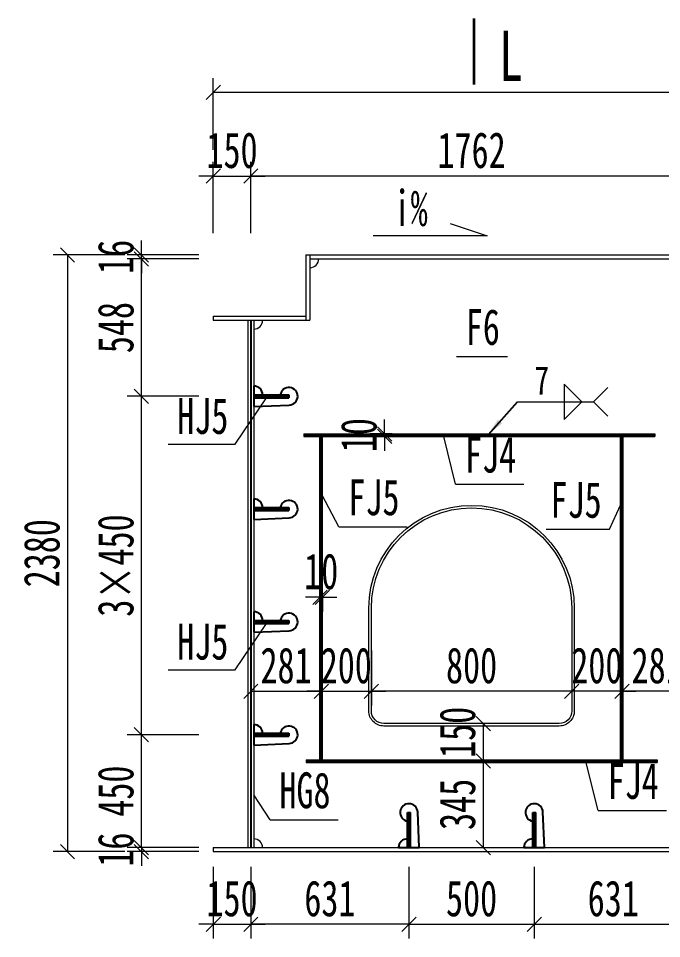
# Model space of a CAD drawing. Header units: millimetres. Extents: x -89049 to 410567, y -307459 to -100425.
# Drawn here: x 258759 to 261326, y -124499 to -120829 of the extents above; entities that cross this region are included whole.
import ezdxf
from ezdxf.enums import TextEntityAlignment as Align

# ---------------------------------------------------------------- set-up
doc = ezdxf.new("R2010")
doc.units = ezdxf.units.MM
doc.layers.get('Defpoints').update_dxf_attribs({"color": 8})
for name, color, linetype, lineweight in [('Dim', 4, 'Continuous', 15), ('文字', 7, 'Continuous', 15), ('粗线', 3, 'Continuous', 35), ('细实线', 4, 'Continuous', 15), ('钢板粗线', 1, 'Continuous', 25), ('钢板细线', 6, 'Continuous', 15)]:
    doc.layers.add(name, color=color, linetype=linetype, lineweight=lineweight)
doc.layers.add('Text', color=4, linetype='Continuous')
doc.styles.add('111', font='', dxfattribs={"width": 0.7})
doc.styles.add('BM_Dim', font='', dxfattribs={"width": 0.85})
doc.styles.add('SMEDI', font='', dxfattribs={"width": 0.75})
doc.styles.get("Standard").update_dxf_attribs({"font": ''})
doc.styles.get('111').set_extended_font_data('仿宋_GB2312')
doc.styles.get('BM_Dim').set_extended_font_data('仿宋_GB2312')
doc.styles.get('SMEDI').set_extended_font_data('仿宋_GB2312')
doc.styles.get('Standard').set_extended_font_data('仿宋_GB2312')
doc.dimstyles.new('200', dxfattribs={"dimscale": 0, "dimtxt": 2.5, "dimasz": 1, "dimexe": 1, "dimexo": 1, "dimgap": 0.6, "dimtad": 1, "dimdec": 0, "dimdsep": 46, "dimtxsty": '111', "dimblk": 'OBLIQUE', "dimcen": 0, "dimclrd": 4, "dimclre": 4, "dimclrt": 4, "dimadec": 1, "dimazin": 2, "dimtfac": 1, "dimtdec": 0, "dimtix": 1, "dimtmove": 2, "dimatfit": 3, "dimfxl": 4, "dimfxlon": 1, "dimtolj": 1, "dimlwd": -1, "dimlwe": -1, "dimarcsym": 0})
doc.dimstyles.new('MSteel_1.0_1.0', dxfattribs={"dimtxt": 3, "dimasz": 1.2, "dimexe": 1, "dimexo": 1, "dimgap": 1, "dimtad": 3, "dimtoh": 1, "dimdec": 0, "dimzin": 0, "dimdsep": 46, "dimtxsty": 'Standard', "dimblk": 'ARCHTICK', "dimcen": 0.09, "dimclrd": 3, "dimclre": 3, "dimadec": 0, "dimazin": 0, "dimtfac": 1, "dimtdec": 4, "dimtofl": 0, "dimtmove": 0, "dimatfit": 3, "dimfxl": 1, "dimtolj": 1, "dimtzin": 0, "dimarcsym": 0})

# ---------------------------------------------------------------- blocks, each defined once
blk = doc.blocks.new('_Oblique')
at = {"color": 0, "linetype": 'ByBlock', "lineweight": -2}
blk.add_line((-0.5, -0.5), (0.5, 0.5), dxfattribs=at)
blk = doc.blocks.new('*D2965')
at = {"layer": 'Defpoints', "color": 0, "transparency": 16777216}
for p in [(260167.6, -123302.5), (260967.6, -123337), (260167.6, -123512.9)]:
    blk.add_point(p, dxfattribs=at)
at = {"layer": '细实线', "color": 4, "transparency": 16777216}
for p, q in [((260167.6, -123359.7), (260167.6, -123570)), ((260967.6, -123394.1), (260967.6, -123570)), ((260967.6, -123512.9), (260167.6, -123512.9))]:
    blk.add_line(p, q, dxfattribs=at)
at = {"layer": '细实线', "color": 4, "transparency": 16777216, "xscale": 57.14285714285715, "yscale": 57.14285714285715, "zscale": 57.14285714285715, "rotation": 180}
blk.add_blockref('_Oblique', (260167.6, -123512.9), dxfattribs=at)
at = {"layer": '细实线', "color": 4, "transparency": 16777216, "xscale": 57.14285714285715, "yscale": 57.14285714285715, "zscale": 57.14285714285715}
blk.add_blockref('_Oblique', (260967.6, -123512.9), dxfattribs=at)
at = {"layer": '细实线', "color": 4, "transparency": 16777216, "insert": (260567.6, -123410.6), "char_height": 142.86, "attachment_point": 5, "style": '111'}
blk.add_mtext('\\A1;800', dxfattribs=at)
blk = doc.blocks.new('*D2966')
at = {"layer": 'Defpoints', "color": 0, "transparency": 16777216}
for p in [(260967.6, -123293.2), (261167.6, -123323.7), (260967.6, -123512.9)]:
    blk.add_point(p, dxfattribs=at)
at = {"layer": '细实线', "color": 4, "transparency": 16777216}
for p, q in [((260967.6, -123350.4), (260967.6, -123570)), ((261167.6, -123380.9), (261167.6, -123570)), ((260967.6, -123512.9), (260910.5, -123512.9)), ((261167.6, -123512.9), (260967.6, -123512.9)), ((261167.6, -123512.9), (261224.8, -123512.9))]:
    blk.add_line(p, q, dxfattribs=at)
at = {"layer": '细实线', "color": 4, "transparency": 16777216, "xscale": 57.14285714285715, "yscale": 57.14285714285715, "zscale": 57.14285714285715}
blk.add_blockref('_Oblique', (260967.6, -123512.9), dxfattribs=at)
at = {"layer": '细实线', "color": 4, "transparency": 16777216, "xscale": 57.14285714285715, "yscale": 57.14285714285715, "zscale": 57.14285714285715, "rotation": 180}
blk.add_blockref('_Oblique', (261167.6, -123512.9), dxfattribs=at)
at = {"layer": '细实线', "color": 4, "transparency": 16777216, "insert": (261067.6, -123410.6), "char_height": 142.86, "attachment_point": 5, "style": '111'}
blk.add_mtext('\\A1;200', dxfattribs=at)
blk = doc.blocks.new('*D2967')
at = {"layer": 'Defpoints', "color": 0, "transparency": 16777216}
for p in [(259967.6, -123283.1), (260167.6, -123293.2), (260167.6, -123512.9)]:
    blk.add_point(p, dxfattribs=at)
at = {"layer": '细实线', "color": 4, "transparency": 16777216}
for p, q in [((259967.6, -123340.3), (259967.6, -123570)), ((260167.6, -123350.4), (260167.6, -123570)), ((259967.6, -123512.9), (259910.5, -123512.9)), ((259967.6, -123512.9), (260167.6, -123512.9)), ((260167.6, -123512.9), (260224.8, -123512.9))]:
    blk.add_line(p, q, dxfattribs=at)
at = {"layer": '细实线', "color": 4, "transparency": 16777216, "xscale": 57.14285714285715, "yscale": 57.14285714285715, "zscale": 57.14285714285715}
blk.add_blockref('_Oblique', (259967.6, -123512.9), dxfattribs=at)
at = {"layer": '细实线', "color": 4, "transparency": 16777216, "xscale": 57.14285714285715, "yscale": 57.14285714285715, "zscale": 57.14285714285715, "rotation": 180}
blk.add_blockref('_Oblique', (260167.6, -123512.9), dxfattribs=at)
at = {"layer": '细实线', "color": 4, "transparency": 16777216, "insert": (260067.6, -123410.6), "char_height": 142.86, "attachment_point": 5, "style": '111'}
blk.add_mtext('\\A1;200', dxfattribs=at)
blk = doc.blocks.new('*D2968')
at = {"layer": 'Defpoints', "color": 0, "transparency": 16777216}
for p in [(261167.6, -123296.1), (261448.5, -123317), (261167.6, -123512.9)]:
    blk.add_point(p, dxfattribs=at)
at = {"layer": '细实线', "color": 4, "transparency": 16777216}
for p, q in [((261167.6, -123353.2), (261167.6, -123570)), ((261448.5, -123374.1), (261448.5, -123570)), ((261448.5, -123512.9), (261167.6, -123512.9))]:
    blk.add_line(p, q, dxfattribs=at)
at = {"layer": '细实线', "color": 4, "transparency": 16777216, "xscale": 57.14285714285715, "yscale": 57.14285714285715, "zscale": 57.14285714285715, "rotation": 180}
blk.add_blockref('_Oblique', (261167.6, -123512.9), dxfattribs=at)
at = {"layer": '细实线', "color": 4, "transparency": 16777216, "xscale": 57.14285714285715, "yscale": 57.14285714285715, "zscale": 57.14285714285715}
blk.add_blockref('_Oblique', (261448.5, -123512.9), dxfattribs=at)
at = {"layer": '细实线', "color": 4, "transparency": 16777216, "insert": (261308.1, -123410.6), "char_height": 142.86, "attachment_point": 5, "style": '111'}
blk.add_mtext('\\A1;281', dxfattribs=at)
blk = doc.blocks.new('*D2969')
at = {"layer": 'Defpoints', "color": 0, "transparency": 16777216}
for p in [(259967.6, -123283.1), (259686.7, -123312.5), (259967.6, -123512.9)]:
    blk.add_point(p, dxfattribs=at)
at = {"layer": '细实线', "color": 4, "transparency": 16777216}
for p, q in [((259967.6, -123340.3), (259967.6, -123570)), ((259686.7, -123369.7), (259686.7, -123570)), ((259686.7, -123512.9), (259967.6, -123512.9))]:
    blk.add_line(p, q, dxfattribs=at)
at = {"layer": '细实线', "color": 4, "transparency": 16777216, "xscale": 57.14285714285715, "yscale": 57.14285714285715, "zscale": 57.14285714285715, "rotation": 180}
blk.add_blockref('_Oblique', (259686.7, -123512.9), dxfattribs=at)
at = {"layer": '细实线', "color": 4, "transparency": 16777216, "xscale": 57.14285714285715, "yscale": 57.14285714285715, "zscale": 57.14285714285715}
blk.add_blockref('_Oblique', (259967.6, -123512.9), dxfattribs=at)
at = {"layer": '细实线', "color": 4, "transparency": 16777216, "insert": (259827.2, -123410.6), "char_height": 142.86, "attachment_point": 5, "style": '111'}
blk.add_mtext('\\A1;281', dxfattribs=at)
blk = doc.blocks.new('*D2970')
at = {"layer": 'Defpoints', "color": 0, "transparency": 16777216}
for p in [(259250.2, -124152.4), (259698.7, -124136.4), (259698.9, -124152.4)]:
    blk.add_point(p, dxfattribs=at)
at = {"layer": '细实线', "color": 4, "transparency": 16777216}
for p, q in [((259250.2, -124136.4), (259250.2, -124079.2)), ((259478.7, -124136.4), (259193, -124136.4)), ((259478.7, -124152.4), (259193, -124152.4)), ((259250.2, -124136.4), (259250.2, -124152.4)), ((259250.2, -124152.4), (259250.2, -124209.5))]:
    blk.add_line(p, q, dxfattribs=at)
at = {"layer": '细实线', "color": 4, "transparency": 16777216, "xscale": 57.14285714285715, "yscale": 57.14285714285715, "zscale": 57.14285714285715}
for p, rotation in [((259250.2, -124136.4), 270), ((259250.2, -124152.4), 90)]:
    blk.add_blockref('_Oblique', p, dxfattribs=dict(at, rotation=rotation))
at = {"layer": '细实线', "color": 4, "transparency": 16777216, "insert": (259147.9, -124144.4), "char_height": 142.86, "attachment_point": 5, "rotation": 90, "style": '111'}
blk.add_mtext('\\A1;16', dxfattribs=at)
blk = doc.blocks.new('*D2971')
at = {"layer": 'Defpoints', "color": 0, "transparency": 16777216}
for p in [(259250.2, -122336.4), (259698.7, -122336.4), (259536.7, -123686.4)]:
    blk.add_point(p, dxfattribs=at)
at = {"layer": '细实线', "color": 4, "transparency": 16777216}
for p, q in [((259478.7, -122336.4), (259193, -122336.4)), ((259250.2, -123686.4), (259250.2, -122336.4)), ((259478.7, -123686.4), (259193, -123686.4))]:
    blk.add_line(p, q, dxfattribs=at)
at = {"layer": '细实线', "color": 4, "transparency": 16777216, "xscale": 57.14285714285715, "yscale": 57.14285714285715, "zscale": 57.14285714285715}
for p, rotation in [((259250.2, -122336.4), 90), ((259250.2, -123686.4), 270)]:
    blk.add_blockref('_Oblique', p, dxfattribs=dict(at, rotation=rotation))
at = {"layer": '细实线', "color": 4, "transparency": 16777216, "insert": (259147.9, -123011.4), "char_height": 142.857, "attachment_point": 5, "rotation": 90, "style": '111'}
blk.add_mtext('\\A1;\\f仿宋_GB2312|b0|i0|c134|p49;3×450', dxfattribs=at)
blk = doc.blocks.new('*D2972')
at = {"layer": 'Defpoints', "color": 0, "transparency": 16777216}
for p in [(259250.2, -123686.4), (259698.7, -123686.4), (259698.7, -124136.3)]:
    blk.add_point(p, dxfattribs=at)
at = {"layer": '细实线', "color": 4, "transparency": 16777216}
for p, q in [((259478.7, -123686.4), (259193, -123686.4)), ((259250.2, -124136.3), (259250.2, -123686.4)), ((259478.7, -124136.3), (259193, -124136.3))]:
    blk.add_line(p, q, dxfattribs=at)
at = {"layer": '细实线', "color": 4, "transparency": 16777216, "xscale": 57.14285714285715, "yscale": 57.14285714285715, "zscale": 57.14285714285715}
for p, rotation in [((259250.2, -123686.4), 90), ((259250.2, -124136.3), 270)]:
    blk.add_blockref('_Oblique', p, dxfattribs=dict(at, rotation=rotation))
at = {"layer": '细实线', "color": 4, "transparency": 16777216, "insert": (259147.9, -123911.3), "char_height": 142.86, "attachment_point": 5, "rotation": 90, "style": '111'}
blk.add_mtext('\\A1;450', dxfattribs=at)
blk = doc.blocks.new('*D2973')
at = {"layer": 'Defpoints', "color": 0, "transparency": 16777216}
for p in [(259250.2, -121788.4), (259922.7, -121788.4), (259698.7, -122336.4)]:
    blk.add_point(p, dxfattribs=at)
at = {"layer": '细实线', "color": 4, "transparency": 16777216}
for p, q in [((259478.7, -121788.4), (259193, -121788.4)), ((259250.2, -122336.4), (259250.2, -121788.4)), ((259478.7, -122336.4), (259193, -122336.4))]:
    blk.add_line(p, q, dxfattribs=at)
at = {"layer": '细实线', "color": 4, "transparency": 16777216, "xscale": 57.14285714285715, "yscale": 57.14285714285715, "zscale": 57.14285714285715}
for p, rotation in [((259250.2, -121788.4), 90), ((259250.2, -122336.4), 270)]:
    blk.add_blockref('_Oblique', p, dxfattribs=dict(at, rotation=rotation))
at = {"layer": '细实线', "color": 4, "transparency": 16777216, "insert": (259147.9, -122062.4), "char_height": 142.86, "attachment_point": 5, "rotation": 90, "style": '111'}
blk.add_mtext('\\A1;548', dxfattribs=at)
blk = doc.blocks.new('*D2974')
at = {"layer": 'Defpoints', "color": 0, "transparency": 16777216}
for p in [(259250.2, -121772.4), (259698.7, -121772.4), (259698.7, -121788.4)]:
    blk.add_point(p, dxfattribs=at)
at = {"layer": '细实线', "color": 4, "transparency": 16777216}
for p, q in [((259250.2, -121772.4), (259250.2, -121715.2)), ((259478.7, -121772.4), (259193, -121772.4)), ((259478.7, -121788.4), (259193, -121788.4)), ((259250.2, -121788.4), (259250.2, -121772.4)), ((259250.2, -121788.4), (259250.2, -121845.5))]:
    blk.add_line(p, q, dxfattribs=at)
at = {"layer": '细实线', "color": 4, "transparency": 16777216, "xscale": 57.14285714285715, "yscale": 57.14285714285715, "zscale": 57.14285714285715}
for p, rotation in [((259250.2, -121772.4), 270), ((259250.2, -121788.4), 90)]:
    blk.add_blockref('_Oblique', p, dxfattribs=dict(at, rotation=rotation))
at = {"layer": '细实线', "color": 4, "transparency": 16777216, "insert": (259147.9, -121780.4), "char_height": 142.86, "attachment_point": 5, "rotation": 90, "style": '111'}
blk.add_mtext('\\A1;16', dxfattribs=at)
blk = doc.blocks.new('*D2975')
at = {"layer": 'Defpoints', "color": 0, "transparency": 16777216}
for p in [(259906.7, -121772.4), (258955, -124152.4), (259536.7, -124152.4)]:
    blk.add_point(p, dxfattribs=at)
at = {"layer": '细实线', "color": 4, "transparency": 16777216}
for p, q in [((259183.6, -121772.4), (258897.9, -121772.4)), ((258955, -121772.4), (258955, -124152.4)), ((259183.6, -124152.4), (258897.9, -124152.4))]:
    blk.add_line(p, q, dxfattribs=at)
at = {"layer": '细实线', "color": 4, "transparency": 16777216, "xscale": 57.14285714285715, "yscale": 57.14285714285715, "zscale": 57.14285714285715}
for p, rotation in [((258955, -121772.4), 90), ((258955, -124152.4), 270)]:
    blk.add_blockref('_Oblique', p, dxfattribs=dict(at, rotation=rotation))
at = {"layer": '细实线', "color": 4, "transparency": 16777216, "insert": (258852.8, -122962.4), "char_height": 142.86, "attachment_point": 5, "rotation": 90, "style": '111'}
blk.add_mtext('\\A1;2380', dxfattribs=at)
blk = doc.blocks.new('*D2976')
at = {"layer": 'Defpoints', "color": 0, "transparency": 16777216}
for p in [(260755.6, -123791.4), (260614, -124136.6), (260758, -124136.6)]:
    blk.add_point(p, dxfattribs=at)
at = {"layer": '细实线', "color": 4, "transparency": 16777216}
for p, q in [((260698.4, -123791.4), (260556.9, -123791.4)), ((260614, -123791.4), (260614, -124136.6)), ((260700.9, -124136.6), (260556.9, -124136.6))]:
    blk.add_line(p, q, dxfattribs=at)
at = {"layer": '细实线', "color": 4, "transparency": 16777216, "xscale": 57.14285714285715, "yscale": 57.14285714285715, "zscale": 57.14285714285715}
for p, rotation in [((260614, -123791.4), 90), ((260614, -124136.6), 270)]:
    blk.add_blockref('_Oblique', p, dxfattribs=dict(at, rotation=rotation))
at = {"layer": '细实线', "color": 4, "transparency": 16777216, "insert": (260511.8, -123964), "char_height": 142.86, "attachment_point": 5, "rotation": 90, "style": '111'}
blk.add_mtext('\\A1;345', dxfattribs=at)
blk = doc.blocks.new('*D2977')
at = {"layer": 'Defpoints', "color": 0, "transparency": 16777216}
for p in [(260757, -123641.4), (260614, -123791.4), (260755.6, -123791.4)]:
    blk.add_point(p, dxfattribs=at)
at = {"layer": '细实线', "color": 4, "transparency": 16777216}
for p, q in [((260699.9, -123641.4), (260556.9, -123641.4)), ((260614, -123641.4), (260614, -123791.4)), ((260698.4, -123791.4), (260556.9, -123791.4))]:
    blk.add_line(p, q, dxfattribs=at)
at = {"layer": '细实线', "color": 4, "transparency": 16777216, "xscale": 57.14285714285715, "yscale": 57.14285714285715, "zscale": 57.14285714285715}
for p, rotation in [((260614, -123641.4), 90), ((260614, -123791.4), 270)]:
    blk.add_blockref('_Oblique', p, dxfattribs=dict(at, rotation=rotation))
at = {"layer": '细实线', "color": 4, "transparency": 16777216, "insert": (260511.8, -123676.6), "char_height": 142.86, "attachment_point": 5, "rotation": 90, "style": '111'}
blk.add_mtext('\\A1;150', dxfattribs=at)
blk = doc.blocks.new('*D2980')
at = {"layer": 'Defpoints', "color": 0, "transparency": 16777216}
for p in [(260220.2, -122496.4), (260307.9, -122486.4), (260307.9, -122496.4)]:
    blk.add_point(p, dxfattribs=at)
at = {"layer": '细实线', "color": 4, "transparency": 16777216}
for p, q in [((260220.2, -122486.4), (260220.2, -122429.2)), ((260250.8, -122486.4), (260163.1, -122486.4)), ((260250.8, -122496.4), (260163.1, -122496.4)), ((260220.2, -122486.4), (260220.2, -122496.4)), ((260220.2, -122496.4), (260220.2, -122553.5))]:
    blk.add_line(p, q, dxfattribs=at)
at = {"layer": '细实线', "color": 4, "transparency": 16777216, "xscale": 57.14285714285715, "yscale": 57.14285714285715, "zscale": 57.14285714285715}
for p, rotation in [((260220.2, -122486.4), 270), ((260220.2, -122496.4), 90)]:
    blk.add_blockref('_Oblique', p, dxfattribs=dict(at, rotation=rotation))
at = {"layer": '细实线', "color": 4, "transparency": 16777216, "insert": (260118, -122491.4), "char_height": 142.86, "attachment_point": 5, "rotation": 90, "style": '111'}
blk.add_mtext('\\A1;10', dxfattribs=at)
blk = doc.blocks.new('*D2984')
at = {"layer": 'Defpoints', "color": 0, "transparency": 16777216}
for p in [(259962.6, -123084.3), (259972.6, -123084.3), (259972.6, -123137.7)]:
    blk.add_point(p, dxfattribs=at)
at = {"layer": '细实线', "color": 4, "transparency": 16777216}
for p, q in [((259962.6, -123137.7), (259905.5, -123137.7)), ((259962.6, -123137.7), (259962.6, -123194.9)), ((259962.6, -123137.7), (259972.6, -123137.7)), ((259972.6, -123137.7), (259972.6, -123194.9)), ((259972.6, -123137.7), (260029.8, -123137.7))]:
    blk.add_line(p, q, dxfattribs=at)
at = {"layer": '细实线', "color": 4, "transparency": 16777216, "xscale": 57.14285714285715, "yscale": 57.14285714285715, "zscale": 57.14285714285715}
blk.add_blockref('_Oblique', (259962.6, -123137.7), dxfattribs=at)
at = {"layer": '细实线', "color": 4, "transparency": 16777216, "xscale": 57.14285714285715, "yscale": 57.14285714285715, "zscale": 57.14285714285715, "rotation": 180}
blk.add_blockref('_Oblique', (259972.6, -123137.7), dxfattribs=at)
at = {"layer": '细实线', "color": 4, "transparency": 16777216, "insert": (259967.6, -123035.5), "char_height": 142.86, "attachment_point": 5, "style": '111'}
blk.add_mtext('\\A1;10', dxfattribs=at)
blk = doc.blocks.new('_ArchTick')
at = {"color": 0, "linetype": 'ByBlock', "const_width": 0.15}
blk.add_lwpolyline([(-0.5, -0.5), (0.5, 0.5)], dxfattribs=at)
blk = doc.blocks.new('角焊缝2')
at = {"layer": 'Dim'}
blk.add_line((-3138.009, 370.223), (-3132.704, 370.223), dxfattribs=at)
blk.add_lwpolyline([(-3134.754, 371.455), (-3134.754, 368.992), (-3133.523, 370.223)], close=True, dxfattribs=at)
blk.add_lwpolyline([(-3131.704, 369.223), (-3132.704, 370.223), (-3131.704, 371.223)], dxfattribs=at)
blk = doc.blocks.new('12-140加劲 有过焊孔')
at = {"layer": 'Defpoints'}
blk.add_line((0, 0), (0, 140), dxfattribs=at)
at = {"layer": '钢板粗线', "color": 7}
for p, q in [((-6, 0), (-6, 140)), ((-6, 140), (6, 140)), ((6, 0), (6, 140)), ((41, 0), (35, 141.5)), ((-41, 0), (41, 0))]:
    blk.add_line(p, q, dxfattribs=at)
for centre, start, end in [((0, 140), 2.441, 260.1291), ((-6, 0), 90, 180)]:
    blk.add_arc(centre, 35, start, end, dxfattribs=at)
blk = doc.blocks.new('*D2988')
at = {"layer": 'Defpoints', "color": 0, "transparency": 16777216}
for p in [(259536.7, -124136.4), (259686.7, -124136.4), (259686.7, -124442.1)]:
    blk.add_point(p, dxfattribs=at)
at = {"layer": '细实线', "color": 4, "transparency": 16777216}
for p, q in [((259536.7, -124213.5), (259536.7, -124499.2)), ((259686.7, -124213.5), (259686.7, -124499.2)), ((259536.7, -124442.1), (259479.6, -124442.1)), ((259536.7, -124442.1), (259686.7, -124442.1)), ((259686.7, -124442.1), (259743.8, -124442.1))]:
    blk.add_line(p, q, dxfattribs=at)
at = {"layer": '细实线', "color": 4, "transparency": 16777216, "xscale": 57.14285714285715, "yscale": 57.14285714285715, "zscale": 57.14285714285715}
blk.add_blockref('_Oblique', (259536.7, -124442.1), dxfattribs=at)
at = {"layer": '细实线', "color": 4, "transparency": 16777216, "xscale": 57.14285714285715, "yscale": 57.14285714285715, "zscale": 57.14285714285715, "rotation": 180}
blk.add_blockref('_Oblique', (259686.7, -124442.1), dxfattribs=at)
at = {"layer": '细实线', "color": 4, "transparency": 16777216, "insert": (259611.7, -124339.9), "char_height": 142.86, "attachment_point": 5, "style": '111'}
blk.add_mtext('\\A1;150', dxfattribs=at)
blk = doc.blocks.new('*D2989')
at = {"layer": 'Defpoints', "color": 0, "transparency": 16777216}
for p in [(259686.7, -124136.4), (260317.6, -124136.4), (259686.7, -124442.1)]:
    blk.add_point(p, dxfattribs=at)
at = {"layer": '细实线', "color": 4, "transparency": 16777216}
for p, q in [((259686.7, -124213.5), (259686.7, -124499.2)), ((260317.6, -124213.5), (260317.6, -124499.2)), ((260317.6, -124442.1), (259686.7, -124442.1))]:
    blk.add_line(p, q, dxfattribs=at)
at = {"layer": '细实线', "color": 4, "transparency": 16777216, "xscale": 57.14285714285715, "yscale": 57.14285714285715, "zscale": 57.14285714285715, "rotation": 180}
blk.add_blockref('_Oblique', (259686.7, -124442.1), dxfattribs=at)
at = {"layer": '细实线', "color": 4, "transparency": 16777216, "xscale": 57.14285714285715, "yscale": 57.14285714285715, "zscale": 57.14285714285715}
blk.add_blockref('_Oblique', (260317.6, -124442.1), dxfattribs=at)
at = {"layer": '细实线', "color": 4, "transparency": 16777216, "insert": (260002.2, -124339.9), "char_height": 142.86, "attachment_point": 5, "style": '111'}
blk.add_mtext('\\A1;631', dxfattribs=at)
blk = doc.blocks.new('*D2990')
at = {"layer": 'Defpoints', "color": 0, "transparency": 16777216}
for p in [(260317.6, -124136.4), (260817.6, -124136.4), (260817.6, -124442.1)]:
    blk.add_point(p, dxfattribs=at)
at = {"layer": '细实线', "color": 4, "transparency": 16777216}
for p, q in [((260317.6, -124213.5), (260317.6, -124499.2)), ((260817.6, -124213.5), (260817.6, -124499.2)), ((260317.6, -124442.1), (260817.6, -124442.1))]:
    blk.add_line(p, q, dxfattribs=at)
at = {"layer": '细实线', "color": 4, "transparency": 16777216, "xscale": 57.14285714285715, "yscale": 57.14285714285715, "zscale": 57.14285714285715, "rotation": 180}
blk.add_blockref('_Oblique', (260317.6, -124442.1), dxfattribs=at)
at = {"layer": '细实线', "color": 4, "transparency": 16777216, "xscale": 57.14285714285715, "yscale": 57.14285714285715, "zscale": 57.14285714285715}
blk.add_blockref('_Oblique', (260817.6, -124442.1), dxfattribs=at)
at = {"layer": '细实线', "color": 4, "transparency": 16777216, "insert": (260567.6, -124339.9), "char_height": 142.86, "attachment_point": 5, "style": '111'}
blk.add_mtext('\\A1;500', dxfattribs=at)
blk = doc.blocks.new('*D2992')
at = {"layer": 'Defpoints', "color": 0, "transparency": 16777216}
for p in [(260817.6, -124136.4), (261448.5, -124136.4), (261448.5, -124442.1)]:
    blk.add_point(p, dxfattribs=at)
at = {"layer": '细实线', "color": 4, "transparency": 16777216}
for p, q in [((260817.6, -124213.5), (260817.6, -124499.2)), ((261448.5, -124213.5), (261448.5, -124499.2)), ((260817.6, -124442.1), (261448.5, -124442.1))]:
    blk.add_line(p, q, dxfattribs=at)
at = {"layer": '细实线', "color": 4, "transparency": 16777216, "xscale": 57.14285714285715, "yscale": 57.14285714285715, "zscale": 57.14285714285715, "rotation": 180}
blk.add_blockref('_Oblique', (260817.6, -124442.1), dxfattribs=at)
at = {"layer": '细实线', "color": 4, "transparency": 16777216, "xscale": 57.14285714285715, "yscale": 57.14285714285715, "zscale": 57.14285714285715}
blk.add_blockref('_Oblique', (261448.5, -124442.1), dxfattribs=at)
at = {"layer": '细实线', "color": 4, "transparency": 16777216, "insert": (261133.1, -124339.9), "char_height": 142.86, "attachment_point": 5, "style": '111'}
blk.add_mtext('\\A1;631', dxfattribs=at)
blk = doc.blocks.new('*D3002')
at = {"layer": 'Defpoints', "color": 0, "transparency": 16777216}
for p in [(259686.7, -121457.9), (259536.7, -122017.4), (259686.7, -122087.4)]:
    blk.add_point(p, dxfattribs=at)
at = {"layer": '细实线', "color": 4, "transparency": 16777216}
for p, q in [((259536.7, -121686.4), (259536.7, -121400.7)), ((259686.7, -121686.4), (259686.7, -121400.7)), ((259536.7, -121457.9), (259479.6, -121457.9)), ((259536.7, -121457.9), (259686.7, -121457.9)), ((259686.7, -121457.9), (259743.8, -121457.9))]:
    blk.add_line(p, q, dxfattribs=at)
at = {"layer": '细实线', "color": 4, "transparency": 16777216, "xscale": 57.14285714285715, "yscale": 57.14285714285715, "zscale": 57.14285714285715}
blk.add_blockref('_Oblique', (259536.7, -121457.9), dxfattribs=at)
at = {"layer": '细实线', "color": 4, "transparency": 16777216, "xscale": 57.14285714285715, "yscale": 57.14285714285715, "zscale": 57.14285714285715, "rotation": 180}
blk.add_blockref('_Oblique', (259686.7, -121457.9), dxfattribs=at)
at = {"layer": '细实线', "color": 4, "transparency": 16777216, "insert": (259611.7, -121355.6), "char_height": 142.86, "attachment_point": 5, "style": '111'}
blk.add_mtext('\\A1;150', dxfattribs=at)
blk = doc.blocks.new('*D3003')
at = {"layer": 'Defpoints', "color": 0, "transparency": 16777216}
for p in [(259686.7, -121457.9), (259686.7, -122087.4), (261448.5, -122071.4)]:
    blk.add_point(p, dxfattribs=at)
at = {"layer": '细实线', "color": 4, "transparency": 16777216}
for p, q in [((259686.7, -121686.4), (259686.7, -121400.7)), ((261448.5, -121686.4), (261448.5, -121400.7)), ((261448.5, -121457.9), (259686.7, -121457.9))]:
    blk.add_line(p, q, dxfattribs=at)
at = {"layer": '细实线', "color": 4, "transparency": 16777216, "xscale": 57.14285714285715, "yscale": 57.14285714285715, "zscale": 57.14285714285715, "rotation": 180}
blk.add_blockref('_Oblique', (259686.7, -121457.9), dxfattribs=at)
at = {"layer": '细实线', "color": 4, "transparency": 16777216, "xscale": 57.14285714285715, "yscale": 57.14285714285715, "zscale": 57.14285714285715}
blk.add_blockref('_Oblique', (261448.5, -121457.9), dxfattribs=at)
at = {"layer": '细实线', "color": 4, "transparency": 16777216, "insert": (260567.6, -121355.6), "char_height": 142.86, "attachment_point": 5, "style": '111'}
blk.add_mtext('\\A1;1762', dxfattribs=at)
blk = doc.blocks.new('*D3008')
at = {"layer": 'Defpoints', "color": 0, "transparency": 16777216}
for p in [(259536.7, -121124.2), (268370.6, -121772.4), (259536.7, -122071.4)]:
    blk.add_point(p, dxfattribs=at)
at = {"layer": '细实线', "color": 4, "transparency": 16777216}
for p, q in [((259536.7, -121352.8), (259536.7, -121067.1)), ((268370.6, -121352.8), (268370.6, -121067.1)), ((268370.6, -121124.2), (259536.7, -121124.2))]:
    blk.add_line(p, q, dxfattribs=at)
at = {"layer": '细实线', "color": 4, "transparency": 16777216, "xscale": 57.14285714285715, "yscale": 57.14285714285715, "zscale": 57.14285714285715, "rotation": 180}
blk.add_blockref('_Oblique', (259536.7, -121124.2), dxfattribs=at)
at = {"layer": '细实线', "color": 4, "transparency": 16777216, "xscale": 57.14285714285715, "yscale": 57.14285714285715, "zscale": 57.14285714285715}
blk.add_blockref('_Oblique', (268370.6, -121124.2), dxfattribs=at)
at = {"layer": '细实线', "color": 4, "transparency": 16777216, "insert": (263953.7, -121022), "char_height": 142.86, "attachment_point": 5, "style": '111'}
blk.add_mtext('\\A1;8834', dxfattribs=at)

msp = doc.modelspace()

# ---------------------------------------------------------------- linework, layer by layer
at = {"layer": 'Defpoints'}
for p, q in [((259686.7, -122033.4), (259686.7, -124136.4)), ((259898.6, -122491.4), (261298.7, -122491.4)), ((259967.6, -123791.4), (259967.6, -122491.4)), ((261167.6, -123791.4), (261167.6, -122491.4)), ((259908, -123791.4), (261308, -123791.4))]:
    msp.add_line(p, q, dxfattribs=at)
at = {"layer": '粗线'}
msp.add_line((260578, -121092.6), (260578, -120829.3), dxfattribs=at)
at = {"layer": '细实线'}
for p, q in [((260482.1, -121646.8), (260629.4, -121696.6)), ((260629.4, -121696.6), (260174.7, -121696.6)), ((260507.6, -122177.1), (260710.9, -122177.1)), ((259624.2, -122526.9), (259749.5, -122342.4)), ((260503.8, -122686.3), (260456.3, -122496.4)), ((259356.5, -122526.9), (259624.2, -122526.9)), ((260503.8, -122686.3), (260776.3, -122686.3)), ((260038.5, -122856.5), (259971.6, -122731.3)), ((261117.7, -122866.8), (261162.6, -122770.3)), ((260038.5, -122856.5), (260311.1, -122856.5)), ((260864.7, -122866.8), (261117.7, -122866.8)), ((259624.2, -123426.9), (259749.5, -123242.4)), ((259356.5, -123426.9), (259624.2, -123426.9)), ((261073.1, -123987.7), (261025.6, -123797.8)), ((259763.2, -124025), (259698.7, -123926.5)), ((261073.1, -123987.7), (261345.6, -123987.7)), ((259763.2, -124025), (260035.7, -124025))]:
    msp.add_line(p, q, dxfattribs=at)
at = {"layer": '钢板细线'}
for p, q in [((259906.7, -121772.4), (259906.7, -122033.4)), ((259906.7, -121772.4), (268370.6, -121772.4)), ((259922.7, -121772.4), (259922.7, -122033.4)), ((259922.7, -121788.4), (268370.6, -121788.4)), ((259536.7, -122017.4), (259906.7, -122017.4)), ((259536.7, -122017.4), (259536.7, -122033.4)), ((259536.7, -122033.4), (259922.7, -122033.4)), ((259674.7, -122033.4), (259674.7, -124136.4)), ((259698.7, -122033.4), (259698.7, -124136.4)), ((259898.6, -122486.4), (261298.6, -122486.4)), ((259898.6, -122486.4), (259898.6, -122496.4)), ((259898.6, -122496.4), (261298.7, -122496.4)), ((259962.6, -123786.4), (259962.6, -122496.4)), ((259972.6, -123786.4), (259972.6, -122496.4)), ((261162.6, -123786.4), (261162.6, -122496.4)), ((261172.6, -123786.4), (261172.6, -122496.4)), ((261298.6, -122486.4), (261298.6, -122496.4)), ((259907.9, -123786.4), (261308, -123786.4)), ((259907.9, -123786.4), (259907.9, -123796.4)), ((261308, -123786.4), (261308, -123796.4)), ((259908, -123796.4), (261308.1, -123796.4)), ((259536.7, -124136.4), (268370.6, -124136.4)), ((259536.7, -124136.4), (259536.7, -124152.4)), ((259536.7, -124152.4), (268370.6, -124152.4))]:
    msp.add_line(p, q, dxfattribs=at)
at = {"layer": '钢板细线', "elevation": 0}
for points in [[(260917.6, -123651.4), (260217.6, -123651.4, -0.414214), (260157.6, -123591.4), (260157.6, -123181.4, -1), (260977.6, -123181.4), (260977.6, -123591.4, -0.414214)], [(260917.6, -123641.4), (260217.6, -123641.4, -0.414214), (260167.6, -123591.4), (260167.6, -123181.4, -1), (260967.6, -123181.4), (260967.6, -123591.4, -0.414214)]]:
    msp.add_lwpolyline(points, format="xyb", close=True, dxfattribs=at)
at = {"layer": '钢板细线'}
for centre, start, end in [((259922.7, -121788.4), 270, 0), ((259698.7, -122033.4), 270, 0), ((259698.7, -124136.4), 0, 90)]:
    msp.add_arc(centre, 35, start, end, dxfattribs=at)

# ---------------------------------------------------------------- block references
at = {"layer": '细实线', "color": 8, "xscale": 57.1428571428572, "yscale": 57.1428571428572, "zscale": 57.1428571428572}
msp.add_blockref('角焊缝2', (440065.7, -143514.3), dxfattribs=at)
at = {"layer": '钢板细线'}
for p, rotation in [((259698.7, -122336.4), 270), ((259698.7, -122786.4), 270), ((259698.7, -123236.4), 270), ((259698.7, -123686.4), 270), ((260317.6, -124136.4), 359.9999999999943), ((260817.6, -124136.4), 359.9999999999943)]:
    msp.add_blockref('12-140加劲 有过焊孔', p, dxfattribs=dict(at, rotation=rotation))

# ---------------------------------------------------------------- texts
at = {"layer": 'Text', "style": 'SMEDI', "width": 0.75}
msp.add_text('7', height=114.3, dxfattribs=at).set_placement((260819, -122273.2), align=Align.MIDDLE_LEFT)
at = {"layer": '文字', "style": 'BM_Dim', "width": 0.7}
msp.add_text('L', height=200, dxfattribs=at).set_placement((260724.7, -121078.3), align=Align.CENTER)
for s, p in [('i%', (260324.6, -121700.1)), ('F6', (260612.5, -122174.1)), ('HJ5', (259495, -122529.2)), ('FJ4', (260643.3, -122683.3)), ('FJ5', (260178, -122853.4)), ('FJ5', (260984.7, -122863.7)), ('HJ5', (259495, -123429.2)), ('FJ4', (261212.6, -123984.7)), ('HG8', (259902.7, -124022))]:
    msp.add_text(s, height=142.86, dxfattribs=at).set_placement(p, align=Align.BOTTOM_CENTER)

# ---------------------------------------------------------------- dimensions: what is measured, and where the dimension line sits
at = {"layer": '细实线'}
for base, p1, p2, picture, middle in [((259536.7, -121124.2), (268370.6, -121772.4), (259536.7, -122071.4), '*D3008', (263953.7, -121022)), ((259686.7, -121457.9), (259536.7, -122017.4), (259686.7, -122087.4), '*D3002', (259611.7, -121355.6)), ((259972.6, -123137.7), (259962.6, -123084.3), (259972.6, -123084.3), '*D2984', (259967.6, -123035.5)), ((259967.6, -123512.9), (259686.7, -123312.5), (259967.6, -123283.1), '*D2969', (259827.2, -123410.6)), ((260167.6, -123512.9), (259967.6, -123283.1), (260167.6, -123293.2), '*D2967', (260067.6, -123410.6)), ((259686.7, -124442.1), (259536.7, -124136.4), (259686.7, -124136.4), '*D2988', (259611.7, -124339.9)), ((260817.6, -124442.1), (260317.6, -124136.4), (260817.6, -124136.4), '*D2990', (260567.6, -124339.9)), ((261448.5, -124442.1), (260817.6, -124136.4), (261448.5, -124136.4), '*D2992', (261133.1, -124339.9))]:
    dim = msp.add_linear_dim(base=base, p1=p1, p2=p2, dimstyle='200', override={"dimscale": 57.142857, "dimblk": 'Oblique'}, dxfattribs=at)
    dim.commit()
    dim.dimension.update_dxf_attribs({"geometry": picture, "text_midpoint": middle})
for base, p1, p2, angle, picture, middle in [((259686.7, -121457.9), (261448.5, -122071.4), (259686.7, -122087.4), 180, '*D3003', (260567.6, -121355.6)), ((259250.2, -121772.4), (259698.7, -121788.4), (259698.7, -121772.4), 90, '*D2974', (259147.9, -121780.4)), ((258955, -124152.4), (259906.7, -121772.4), (259536.7, -124152.4), 90, '*D2975', (258852.8, -122962.4)), ((259250.2, -121788.4), (259698.7, -122336.4), (259922.7, -121788.4), 90, '*D2973', (259147.9, -122062.4)), ((260220.2, -122496.4), (260307.9, -122486.4), (260307.9, -122496.4), 90, '*D2980', (260118, -122491.4)), ((260167.6, -123512.9), (260967.6, -123337), (260167.6, -123302.5), 180, '*D2965', (260567.6, -123410.6)), ((260967.6, -123512.9), (261167.6, -123323.7), (260967.6, -123293.2), 180, '*D2966', (261067.6, -123410.6)), ((261167.6, -123512.9), (261448.5, -123317), (261167.6, -123296.1), 180, '*D2968', (261308.1, -123410.6)), ((259250.2, -123686.4), (259698.7, -124136.3), (259698.7, -123686.4), 90, '*D2972', (259147.9, -123911.3)), ((260614, -124136.6), (260755.6, -123791.4), (260758, -124136.6), 90, '*D2976', (260511.8, -123964)), ((259250.2, -124152.4), (259698.7, -124136.4), (259698.9, -124152.4), 90, '*D2970', (259147.9, -124144.4)), ((259686.7, -124442.1), (260317.6, -124136.4), (259686.7, -124136.4), 180, '*D2989', (260002.2, -124339.9))]:
    dim = msp.add_linear_dim(base=base, p1=p1, p2=p2, angle=angle, dimstyle='200', override={"dimscale": 57.142857, "dimblk": 'Oblique'}, dxfattribs=at)
    dim.commit()
    dim.dimension.update_dxf_attribs({"geometry": picture, "text_midpoint": middle})
dim = msp.add_linear_dim(base=(259250.2, -122336.4), p1=(259536.7, -123686.4), p2=(259698.7, -122336.4), angle=90, text='\\f仿宋_GB2312|b0|i0|c134|p49;3×450', dimstyle='200', override={"dimscale": 57.142857, "dimtxsty": '111', "dimblk": 'Oblique'}, dxfattribs=at)
dim.commit()
dim.dimension.update_dxf_attribs({"geometry": '*D2971', "text_midpoint": (259147.9, -123011.4)})
dim = msp.add_linear_dim(base=(260614, -123791.4), p1=(260757, -123641.4), p2=(260755.6, -123791.4), angle=90, dimstyle='200', override={"dimscale": 57.142857, "dimblk": 'Oblique'}, dxfattribs=at)
dim.commit()
dim.dimension.update_dxf_attribs({"geometry": '*D2977', "text_midpoint": (260511.8, -123676.6), "dimtype": 160})

# ---------------------------------------------------------------- leaders
at = {"layer": 'Dim'}
msp.add_leader([(260635, -122488.3), (260750.9, -122358.7)], dimstyle='MSteel_1.0_1.0', override={"dimscale": 57.142857, "dimclrd": 256}, dxfattribs=at)

doc.saveas('drawing.dxf')
